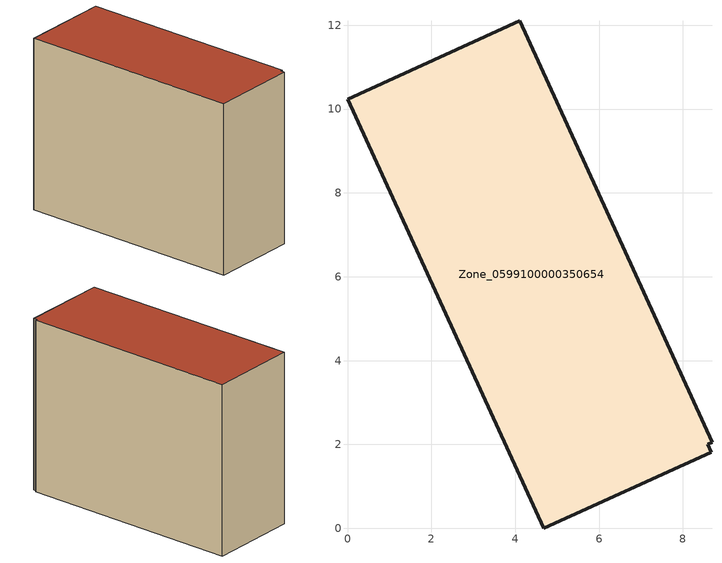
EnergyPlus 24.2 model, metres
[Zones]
Zone_0599100000350654
 floor ground (C_G): 8.69,2.06 8.59,2.01 8.67,1.82 4.67,0 0,10.24 4.11,12.11 z0
 wall outside (C_F): 8.69,2.06 4.11,12.11 0,10.24 4.67,0 8.67,1.82 8.59,2.01 8.69,2.06 z0:8.72
 roof outside (C_R): 8.59,2.01 8.69,2.06 4.11,12.11 0,10.24 4.67,0 8.67,1.82 z8.72
[BUILDING]
Pand.0599100000350654: North Axis=0; Terrain=City; Loads Convergence Tolerance Value=0.04; Temperature Convergence Tolerance Value=0.4; Solar Distribution=FullExterior; Maximum Number of Warmup Days=25; Minimum Number of Warmup Days=1
[Site:Location]
Rotterdam.The.Hague.AP_ZH_NLD Design_Conditions: Latitude=51.96; Longitude=4.45; Time Zone=1; Elevation=-4.5
[SITE:GROUNDTEMPERATURE:BUILDINGSURFACE]
18, 18, 18, 18, 18, 18, 18, 18, 18, 18, 18, 18
[MATERIAL] Thermal Absorptance=0.9; Solar Absorptance=0.7; Visible Absorptance=0.7
Name | Roughness | Thickness | Conductivity | Density | Specific Heat
G.TI.1992-2005 | MediumSmooth | 0.15 | 0.06 | 540 | 1210
F.TI.1992-2005 | Rough | 0.3 | 0.12 | 1920 | 840
R.TI.1992-2005 | MediumRough | 0.2 | 0.08 | 1500 | 1000
[CONSTRUCTION]
C_G: G.TI.1992-2005
C_F: F.TI.1992-2005
C_R: R.TI.1992-2005
[ZONE]
Zone_0599100000350654: Type=1; Multiplier=1; Ceiling Height=Autocalculate; Volume=Autocalculate; Floor Area=autocalculate; Part of Total Floor Area=Yes
[ZONEINFILTRATION:DESIGNFLOWRATE]
Infil_Zone_0599100000350654: Zone or ZoneList or Space or SpaceList=Zone_0599100000350654; Schedule=AlwaysOn; Design Flow Rate Calculation Method=Flow/Area; Flow Rate per Floor Area=0.0015; Constant Term Coefficient=1; Temperature Term Coefficient=0; Velocity Term Coefficient=0; Velocity Squared Term Coefficient=0
[HVACTEMPLATE:ZONE:IDEALLOADSAIRSYSTEM]
Zone_0599100000350654: Maximum Heating Supply Air Temperature=50; Minimum Cooling Supply Air Temperature=13; Maximum Heating Supply Air Humidity Ratio=0.0156; Minimum Cooling Supply Air Humidity Ratio=0.0077; Heating Limit=NoLimit; Cooling Limit=NoLimit; Dehumidification Control Type=ConstantSensibleHeatRatio; Cooling Sensible Heat Ratio=0.7; Dehumidification Setpoint=60; Humidification Control Type=None; Humidification Setpoint=30; Outdoor Air Method=None; Outdoor Air Flow Rate per Person=0.00944; Outdoor Air Flow Rate per Zone Floor Area=0; Outdoor Air Flow Rate per Zone=0; Demand Controlled Ventilation Type=None; Outdoor Air Economizer Type=NoEconomizer; Heat Recovery Type=None; Sensible Heat Recovery Effectiveness=0.7; Latent Heat Recovery Effectiveness=0.65
[ZONECONTROL:THERMOSTAT]
ThermostatControl_Zone_0599100000350654: Zone or ZoneList=Zone_0599100000350654; Control Type Schedule=DualSetpointControlType; Control 1=Thermostat_Zone_0599100000350654; Temperature Difference Between Cutout And Setpoint=0
[THERMOSTATSETPOINT:DUALSETPOINT]
Thermostat_Zone_0599100000350654: Heating Setpoint Temperature Schedule=HeatingSetpoint_Zone_0599100000350654; Cooling Setpoint Temperature Schedule=CoolingSetpoint_Zone_0599100000350654
[SCHEDULE:COMPACT]
HeatingSetpoint_Zone_0599100000350654: Through: 12/31, For: AllDays, Until: 24:00, 21
CoolingSetpoint_Zone_0599100000350654: Through: 12/31, For: AllDays, Until: 24:00, 24
DualSetpointControlType: Through: 12/31, For: AllDays, Until: 24:00, 4
AlwaysOn: Through: 12/31, For: AllDays, Until: 24:00, 1
